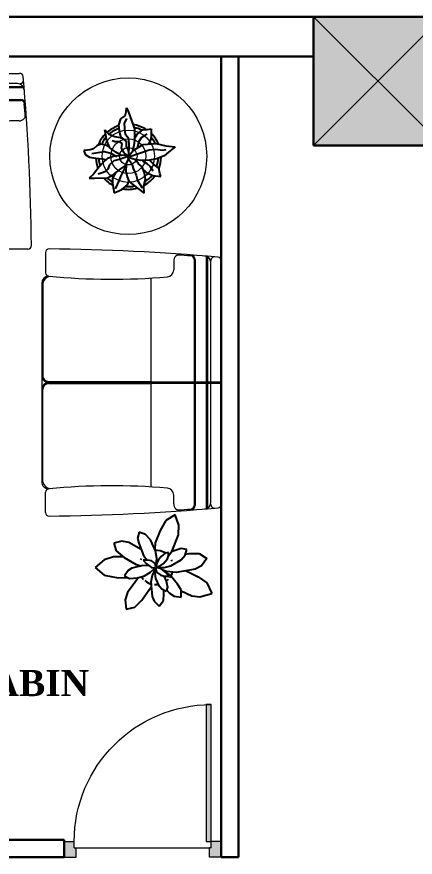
# Model space of a CAD drawing. Header units: inches. Extents: x 327481 to 195042051, y -335014 to 44773228.
# Drawn here: x 372309.8 to 372401.2, y -311127.5 to -310934.4 of the extents above; entities that cross this region are included whole.
import ezdxf

# ---------------------------------------------------------------- set-up
doc = ezdxf.new("R2010")
doc.units = ezdxf.units.IN
doc.header["$MEASUREMENT"] = 0
doc.layers.add('CAY', color=94, linetype='Continuous')
doc.layers.add('center', color=146, linetype='Continuous')
for name, color, linetype, lineweight in [('column 1', 146, 'Continuous', 30), ('DOOR', 47, 'Continuous', 9), ('furniture', 251, 'Continuous', 13), ('TEXT', 7, 'Continuous', 0), ('WALL', 12, 'Continuous', 30)]:
    doc.layers.add(name, color=color, linetype=linetype, lineweight=lineweight)
doc.styles.add('ATT', font='romans.shx')
doc.styles.get("Standard").update_dxf_attribs({"font": 'times.ttf', "height": 12})

# ---------------------------------------------------------------- blocks, each defined once
blk = doc.blocks.new('COLUMN1')
at = {"layer": 'column 1'}
h = blk.add_hatch(color=256, dxfattribs=at)
h.paths.add_polyline_path([(1, 1), (0, 1), (0.5, 0.5)])
h.paths.add_polyline_path([(1, 1), (0.5, 0.5), (1, 0)])
h.paths.add_polyline_path([(0.5, 0.5), (0, 0), (1, 0)])
h.paths.add_polyline_path([(0.5, 0.5), (0, 1), (0, 0)])
at = {"layer": 'column 1', "lineweight": 0, "ltscale": 0.3}
for p, q in [((0, 1), (1, 0)), ((0, 0), (1, 1))]:
    blk.add_line(p, q, dxfattribs=at)
at = {"layer": 'column 1', "ltscale": 0.3}
for p, q in [((1, 1), (0, 1)), ((0, 1), (0, 0)), ((1, 0), (1, 1)), ((0, 0), (1, 0))]:
    blk.add_line(p, q, dxfattribs=at)
blk = doc.blocks.new('RTU')
at = {"layer": 'DOOR'}
for points in [[(2799510.7, -182811.3), (2799510.7, -182874.3), (2799550.7, -182874.3), (2799550.7, -182886.3), (2799610.7, -182886.3), (2799610.7, -182811.3)], [(2798637.3, -183716.3, 0.009156), (2798636.7, -183748.3), (2799510.7, -183748.3), (2799510.7, -183716.3)], [(2799610.7, -183811.3), (2799610.7, -183736.3), (2799550.7, -183736.3), (2799550.7, -183748.3), (2799510.7, -183748.3), (2799510.7, -183811.3)]]:
    blk.add_hatch(color=256, dxfattribs=at).paths.add_polyline_path(points)
at = {"layer": 'DOOR', "ltscale": 300}
for p, q in [((2799510.7, -182811.3), (2799510.7, -182874.3)), ((2799610.7, -182811.3), (2799510.7, -182811.3)), ((2799610.7, -182811.3), (2799610.7, -182886.3)), ((2799550.7, -182874.3), (2799510.7, -182874.3)), ((2799550.7, -182874.3), (2799550.7, -182886.3)), ((2799610.7, -182886.3), (2799550.7, -182886.3)), ((2799550.7, -182886.3), (2799550.7, -183736.3)), ((2798636.7, -183748.3), (2798636.7, -183716.3)), ((2798636.7, -183716.3), (2799510.7, -183716.3)), ((2799510.7, -183748.3), (2798636.7, -183748.3)), ((2799510.7, -183716.3), (2799510.7, -183748.3)), ((2799510.7, -183811.3), (2799510.7, -183748.3)), ((2799550.7, -183748.3), (2799510.7, -183748.3)), ((2799610.7, -183736.3), (2799550.7, -183736.3)), ((2799550.7, -183748.3), (2799550.7, -183736.3)), ((2799610.7, -183811.3), (2799610.7, -183736.3)), ((2799610.7, -183811.3), (2799510.7, -183811.3))]:
    blk.add_line(p, q, dxfattribs=at)
blk.add_arc((2799510.7, -183748.3), 874, 90, 180, dxfattribs=at)
blk = doc.blocks.new('hfj')
at = {"color": 0, "ltscale": 60}
for p, q in [((377614.64, -325417.24), (377670.63, -325417.24)), ((377642.52, -325420.34), (377642.52, -325417.24)), ((377642.76, -325420.34), (377642.76, -325417.24)), ((377670.11, -325419.61), (377614.57, -325419.61)), ((377671.65, -325420.58), (377613.7, -325420.58)), ((377671.45, -325420.34), (377613.82, -325420.34)), ((377642.52, -325423.23), (377642.52, -325420.58)), ((377642.76, -325423.23), (377642.76, -325420.58)), ((377614.36, -325423.23), (377670.91, -325423.23)), ((377614.36, -325423.47), (377670.91, -325423.47)), ((377642.52, -325433.39), (377642.52, -325423.47)), ((377642.76, -325433.39), (377642.76, -325423.47)), ((377614.75, -325428.15), (377616.76, -325428.15)), ((377670.52, -325428.15), (377668.51, -325428.15)), ((377618.64, -325433.39), (377666.64, -325433.39)), ((377642.4, -325456.84), (377642.4, -325433.39)), ((377642.64, -325456.84), (377642.64, -325433.39)), ((377642.87, -325456.84), (377642.87, -325433.39)), ((377612.75, -325457.55), (377617.42, -325457.55)), ((377619.81, -325458.19), (377641.04, -325458.19)), ((377619.81, -325458.43), (377665.47, -325458.43)), ((377665.47, -325458.19), (377644.23, -325458.19)), ((377672.52, -325457.55), (377667.85, -325457.55))]:
    blk.add_line(p, q, dxfattribs=at)
for centre, radius, start, end in [((377614.64, -325418.04), 0.796, 90, 174.8556), ((377670.63, -325418.04), 0.796, 5.1444, 90), ((378085.1, -325460.39), 473.16, 174.8556, 179.5579), ((377615.16, -325421.2), 1.59, 90, 175.232), ((377614.57, -325418.81), 0.796, 174.9493, 270), ((377670.11, -325421.2), 1.59, 4.768, 90), ((377670.7, -325418.81), 0.796, 270, 5.0507), ((377200.17, -325460.39), 473.16, 0.4421, 5.1444), ((377614.36, -325424.27), 1.03, 90, 175.6114), ((377614.36, -325424.27), 0.796, 90, 175.6114), ((377670.91, -325424.27), 1.03, 4.3886, 90), ((377670.91, -325424.27), 0.796, 4.3886, 90), ((378085.1, -325460.39), 472.92, 175.6114, 175.9872), ((377200.17, -325460.39), 472.92, 4.0128, 4.3886), ((377614.75, -325426.56), 1.59, 175.8854, 270), ((377670.52, -325426.56), 1.59, 270, 4.1146), ((377616.76, -325429.74), 1.59, 5.069, 90), ((377668.51, -325429.74), 1.59, 90, 174.931), ((377473.5, -325442.45), 145.41, 354.3567, 5.069), ((377811.77, -325442.45), 145.41, 174.931, 185.6433), ((377620.15, -325456.31), 1.91, 184.8163, 259.7159), ((377665.12, -325456.31), 1.91, 280.2841, 355.1837), ((377612.75, -325456.75), 0.796, 179.5579, 270), ((377617.42, -325456.75), 0.796, 270, 0), ((377619.81, -325456.84), 1.59, 180, 270), ((377641.04, -325456.84), 1.59, 270, 0), ((377641.04, -325456.84), 1.35, 270, 0), ((377644.23, -325456.84), 1.59, 180, 270), ((377644.23, -325456.84), 1.35, 180, 270), ((377665.47, -325456.84), 1.59, 270, 0), ((377667.85, -325456.75), 0.796, 180, 270), ((377672.52, -325456.75), 0.796, 270, 0.4421)]:
    blk.add_arc(centre, radius, start, end, dxfattribs=at)
blk = doc.blocks.new('drgfdh')
at = {"color": 0, "ltscale": 60}
for p, q in [((374368.66, -325481.12), (374401.23, -325481.12)), ((374400.7, -325483.48), (374368.59, -325483.48)), ((374402.25, -325484.46), (374367.71, -325484.46)), ((374402.04, -325484.22), (374367.84, -325484.22)), ((374368.38, -325487.12), (374401.51, -325487.12)), ((374368.38, -325487.36), (374401.51, -325487.36)), ((374368.76, -325492.04), (374370.78, -325492.04)), ((374401.12, -325492.04), (374399.1, -325492.04)), ((374372.66, -325497.29), (374397.22, -325497.29)), ((374366.76, -325521.49), (374371.44, -325521.49)), ((374373.83, -325522.13), (374396.05, -325522.13)), ((374403.12, -325521.49), (374398.44, -325521.49)), ((374373.83, -325522.37), (374396.05, -325522.37))]:
    blk.add_line(p, q, dxfattribs=at)
for centre, radius, start, end in [((374368.66, -325481.92), 0.797, 90, 174.8556), ((374401.23, -325481.92), 0.797, 5.1444, 90), ((374839.93, -325524.34), 473.97, 174.8556, 179.5579), ((374369.18, -325485.08), 1.59, 90, 175.232), ((374368.59, -325482.69), 0.797, 174.9493, 270), ((374400.7, -325485.08), 1.59, 4.768, 90), ((374401.29, -325482.69), 0.797, 270, 5.0507), ((373929.96, -325524.34), 473.97, 0.4421, 5.1444), ((374368.38, -325488.15), 1.04, 90, 175.6114), ((374368.38, -325488.15), 0.797, 90, 175.6114), ((374401.51, -325488.15), 1.04, 4.3886, 90), ((374401.51, -325488.15), 0.797, 4.3886, 90), ((374839.93, -325524.34), 473.73, 175.6114, 175.9872), ((373929.96, -325524.34), 473.73, 4.0128, 4.3886), ((374368.76, -325490.45), 1.59, 175.8854, 270), ((374401.12, -325490.45), 1.59, 270, 4.1146), ((374370.78, -325493.64), 1.59, 5.069, 90), ((374399.1, -325493.64), 1.59, 90, 174.931), ((374227.28, -325506.37), 145.67, 354.3567, 5.069), ((374542.6, -325506.37), 145.67, 174.931, 185.6433), ((374374.16, -325520.29), 1.87, 172.1687, 259.9743), ((374395.72, -325520.29), 1.87, 280.0257, 7.8313), ((374366.76, -325520.69), 0.797, 179.5579, 270), ((374371.44, -325520.69), 0.797, 270, 0), ((374373.83, -325520.78), 1.59, 180, 270), ((374396.05, -325520.78), 1.59, 270, 0), ((374398.44, -325520.69), 0.797, 180, 270), ((374403.12, -325520.69), 0.797, 270, 0.4421)]:
    blk.add_arc(centre, radius, start, end, dxfattribs=at)
blk = doc.blocks.new('standing table')
at = {"layer": 'furniture', "lineweight": 0}
for radius in [18, 6, 4, 2]:
    blk.add_circle((368044.87, -328685.28), radius, dxfattribs=at)
blk = doc.blocks.new('12PPLT12')
at = {"color": 0, "linetype": 'ByBlock'}
for p, q in [((-0.05, 0.632), (-0.034, 0.694)), ((-0.034, 0.694), (-0.032, 0.751)), ((-0.032, 0.751), (-0.002, 0.689)), ((-0.002, 0.689), (0.044, 0.559)), ((-0.148, 0.486), (-0.116, 0.583)), ((-0.116, 0.583), (-0.05, 0.632)), ((-0.064, 0.51), (-0.026, 0.591)), ((0.044, 0.559), (0.09, 0.432)), ((-0.349, 0.334), (-0.362, 0.415)), ((-0.362, 0.415), (-0.303, 0.35)), ((-0.132, 0.367), (-0.148, 0.486)), ((-0.05, 0.38), (-0.064, 0.51)), ((0.09, 0.432), (0.09, 0.339)), ((0.134, 0.347), (0.22, 0.415)), ((0.22, 0.415), (0.291, 0.421)), ((0.291, 0.421), (0.35, 0.429)), ((0.35, 0.429), (0.348, 0.331)), ((-0.332, 0.247), (-0.349, 0.334)), ((-0.303, 0.35), (-0.208, 0.312)), ((-0.208, 0.312), (-0.105, 0.29)), ((-0.108, 0.279), (-0.132, 0.367)), ((-0.105, 0.29), (-0.037, 0.236)), ((-0.043, 0.334), (-0.05, 0.38)), ((0.003, 0.279), (-0.043, 0.334)), ((0.009, 0.169), (0.003, 0.279)), ((0.09, 0.339), (0.09, 0.253)), ((0.093, 0.282), (0.134, 0.347)), ((0.193, 0.293), (0.155, 0.228)), ((0.25, 0.328), (0.193, 0.293)), ((0.28, 0.353), (0.25, 0.328)), ((0.342, 0.266), (0.304, 0.19)), ((0.348, 0.331), (0.342, 0.266)), ((-0.487, 0.171), (-0.536, 0.125)), ((-0.425, 0.193), (-0.487, 0.171)), ((-0.346, 0.179), (-0.425, 0.193)), ((-0.292, 0.149), (-0.346, 0.179)), ((-0.289, 0.136), (-0.332, 0.247)), ((-0.194, 0.074), (-0.289, 0.136)), ((-0.205, 0.231), (-0.251, 0.247)), ((-0.137, 0.231), (-0.205, 0.231)), ((-0.097, 0.204), (-0.137, 0.231)), ((-0.11, 0.133), (-0.097, 0.204)), ((-0.069, 0.06), (-0.11, 0.133)), ((-0.037, 0.236), (-0.034, 0.158)), ((-0.034, 0.158), (-0.007, 0.101)), ((0.006, 0.027), (0.009, 0.169)), ((0.082, 0.174), (0.061, 0.082)), ((0.074, 0.098), (0.223, 0.188)), ((0.09, 0.253), (0.082, 0.174)), ((0.155, 0.228), (0.131, 0.13)), ((0.223, 0.188), (0.421, 0.204)), ((0.421, 0.204), (0.573, 0.171)), ((0.573, 0.171), (0.716, 0.152)), ((0.716, 0.152), (0.613, 0.074)), ((-0.671, 0.098), (-0.687, 0.095)), ((-0.687, 0.095), (-0.666, 0.036)), ((-0.59, 0.109), (-0.671, 0.098)), ((-0.666, 0.036), (-0.601, -0.005)), ((-0.536, 0.125), (-0.59, 0.109)), ((-0.563, 0.052), (-0.441, 0.074)), ((-0.441, 0.074), (-0.373, 0.084)), ((-0.373, 0.084), (-0.27, 0.057)), ((-0.229, 0.003), (-0.324, -0.027)), ((-0.27, 0.057), (-0.186, 0.006)), ((-0.069, 0.027), (-0.229, 0.003)), ((-0.108, 0.019), (-0.194, 0.074)), ((-0.01, 0.003), (-0.121, -0.038)), ((-0.01, 0.014), (-0.069, 0.06)), ((-0.002, 0.006), (-0.069, 0.027)), ((-0.018, -0.008), (0.074, 0.098)), ((-0.01, -0.005), (0.169, 0.055)), ((0.003, 0.017), (-0.01, 0.014)), ((0.003, -0.029), (-0.01, 0.003)), ((-0.007, 0.101), (0.003, 0.017)), ((0.169, 0.055), (0.315, 0.109)), ((0.315, 0.109), (0.413, 0.117)), ((0.413, 0.117), (0.524, 0.101)), ((0.545, 0.017), (0.429, -0.032)), ((0.524, 0.101), (0.578, 0.114)), ((0.613, 0.074), (0.545, 0.017)), ((-0.601, -0.005), (-0.503, -0.021)), ((-0.503, -0.021), (-0.4, -0.032)), ((-0.395, -0.094), (-0.452, -0.152)), ((-0.4, -0.032), (-0.357, -0.04)), ((-0.324, -0.027), (-0.395, -0.094)), ((-0.292, -0.122), (-0.316, -0.187)), ((-0.224, -0.059), (-0.292, -0.122)), ((-0.121, -0.038), (-0.224, -0.059)), ((-0.053, -0.14), (0.003, -0.029)), ((-0.037, -0.122), (-0.04, -0.219)), ((0.082, -0.038), (-0.018, -0.008)), ((-0.007, -0.024), (0.05, -0.105)), ((0.05, -0.105), (0.071, -0.181)), ((0.188, -0.054), (0.082, -0.038)), ((0.112, -0.051), (0.09, -0.043)), ((0.155, -0.108), (0.112, -0.051)), ((0.212, -0.152), (0.155, -0.108)), ((0.323, -0.051), (0.188, -0.054)), ((0.215, -0.062), (0.282, -0.103)), ((0.282, -0.103), (0.334, -0.146)), ((0.429, -0.032), (0.323, -0.051)), ((0.396, -0.124), (0.326, -0.054)), ((0.464, -0.176), (0.396, -0.124)), ((-0.452, -0.152), (-0.536, -0.268)), ((-0.387, -0.241), (-0.465, -0.268)), ((-0.352, -0.227), (-0.387, -0.241)), ((-0.316, -0.187), (-0.352, -0.227)), ((-0.193, -0.236), (-0.244, -0.33)), ((-0.213, -0.263), (-0.135, -0.195)), ((-0.135, -0.195), (-0.053, -0.14)), ((-0.119, -0.304), (-0.04, -0.148)), ((-0.04, -0.219), (-0.021, -0.308)), ((0.071, -0.181), (0.12, -0.282)), ((0.247, -0.246), (0.212, -0.152)), ((0.234, -0.2), (0.277, -0.241)), ((0.261, -0.349), (0.247, -0.246)), ((0.277, -0.241), (0.372, -0.287)), ((0.334, -0.146), (0.372, -0.217)), ((0.48, -0.257), (0.464, -0.176)), ((0.494, -0.301), (0.48, -0.257)), ((-0.536, -0.268), (-0.606, -0.328)), ((-0.606, -0.328), (-0.522, -0.328)), ((-0.522, -0.328), (-0.324, -0.325)), ((-0.324, -0.325), (-0.213, -0.263)), ((-0.244, -0.33), (-0.247, -0.406)), ((-0.199, -0.494), (-0.139, -0.358)), ((-0.139, -0.358), (-0.119, -0.304)), ((-0.021, -0.308), (0.006, -0.376)), ((-0.017, -0.432), (0.003, -0.378)), ((0.006, -0.376), (0.074, -0.428)), ((0.12, -0.282), (0.139, -0.363)), ((0.139, -0.363), (0.212, -0.474)), ((0.236, -0.444), (0.261, -0.349)), ((0.372, -0.287), (0.494, -0.301)), ((-0.247, -0.406), (-0.233, -0.471)), ((-0.233, -0.471), (-0.222, -0.551)), ((-0.148, -0.522), (-0.102, -0.503)), ((-0.102, -0.503), (-0.017, -0.432)), ((0.074, -0.428), (0.158, -0.496)), ((0.158, -0.496), (0.242, -0.561)), ((0.242, -0.561), (0.236, -0.444)), ((-0.222, -0.551), (-0.148, -0.522))]:
    blk.add_line(p, q, dxfattribs=at)
for radius, start, end in [(0.5, 107.123, 130.9816), (0.458, 107.9864, 130.5771), (0.5, 56.9563, 82.295), (0.458, 62.6899, 79.5345), (0.5, 134.8021, 159.1804), (0.458, 138.4756, 155.3347), (0.458, 26.2761, 41.1349), (0.5, 22.9768, 45.8473), (0.5, 182.503, 200.4563), (0.458, 183.2699, 197.4002), (0.458, 340.6559, 357.5057), (0.5, 338.5862, 359.7442), (0.5, 220.6606, 241.3393), (0.458, 225.0835, 237.5023), (0.5, 298.3455, 324.4541), (0.458, 303.3868, 322.0756), (0.5, 259.7038, 286.1281), (0.458, 264.1886, 282.4028)]:
    blk.add_arc((0, 0), radius, start, end, dxfattribs=at)
at = {"color": 0, "linetype": 'ByBlock', "style": 'ATT'}
for tag, p, flags in [('ITEM', (-1, -3.25), 3), ('ROOM_NUMBER', (-1, -4.583), 1)]:
    blk.add_attdef(tag, p, '', height=1, dxfattribs=dict(at, flags=flags))
blk = doc.blocks.new('Archi.Space.tree4542')
at = {"layer": 'CAY'}
for p, q in [((179.506, 63.455), (179.245, 62.994)), ((179.939, 63.706), (179.506, 63.455)), ((180.1, 63.243), (179.939, 63.706)), ((180.08, 62.798), (180.1, 63.243)), ((178.297, 62.914), (178.215, 62.638)), ((178.578, 62.806), (178.297, 62.914)), ((178.802, 62.571), (178.578, 62.806)), ((179.245, 62.994), (179.028, 62.427)), ((179.792, 62.059), (180.08, 62.798)), ((177.496, 62.502), (177.126, 62.415)), ((177.126, 62.415), (177.242, 62.056)), ((177.825, 62.44), (177.496, 62.502)), ((178.378, 62.126), (177.825, 62.44)), ((178.215, 62.638), (178.271, 62.407)), ((178.271, 62.407), (178.482, 61.852)), ((179.032, 62.056), (178.802, 62.571)), ((179.028, 62.427), (179, 62.127)), ((177.242, 62.056), (177.609, 61.753)), ((179.094, 61.714), (179.032, 62.056)), ((179.477, 61.962), (179.301, 61.81)), ((179.631, 61.993), (179.477, 61.962)), ((179.631, 61.831), (179.792, 62.059)), ((179.631, 61.83), (179.631, 61.993)), ((180.212, 62.171), (179.759, 62.012)), ((180.466, 62.118), (180.212, 62.171)), ((180.391, 61.861), (180.466, 62.118)), ((180.404, 61.903), (180.567, 61.935)), ((180.567, 61.935), (181.035, 61.935)), ((181.035, 61.935), (181.388, 61.714)), ((176.691, 61.651), (176.276, 61.295)), ((177.115, 61.789), (176.691, 61.651)), ((177.571, 61.784), (177.115, 61.789)), ((177.609, 61.753), (178.152, 61.441)), ((178.674, 61.639), (178.479, 61.628)), ((178.479, 61.628), (178.609, 61.488)), ((178.482, 61.852), (178.658, 61.638)), ((178.85, 61.609), (178.674, 61.639)), ((178.995, 61.508), (178.85, 61.609)), ((179.036, 61.426), (178.995, 61.508)), ((179.065, 61.426), (179.094, 61.714)), ((179.103, 61.503), (179.074, 61.359)), ((179.167, 61.649), (179.103, 61.503)), ((179.301, 61.81), (179.167, 61.649)), ((179.39, 61.471), (179.578, 61.702)), ((179.578, 61.702), (179.631, 61.83)), ((179.735, 61.38), (180.208, 61.646)), ((180.208, 61.646), (180.391, 61.861)), ((181.388, 61.714), (181.133, 61.379)), ((176.276, 61.295), (176.694, 60.946)), ((177.795, 61.162), (177.615, 60.918)), ((177.96, 61.269), (177.795, 61.162)), ((178.451, 61.388), (177.96, 61.269)), ((178.152, 61.441), (178.389, 61.373)), ((178.738, 61.378), (178.451, 61.388)), ((178.609, 61.488), (178.858, 61.301)), ((178.763, 61.372), (178.738, 61.378)), ((178.815, 61.081), (178.978, 61.244)), ((178.858, 61.301), (178.969, 61.282)), ((178.998, 61.177), (178.882, 60.927)), ((179.007, 61.225), (178.965, 61.231)), ((178.969, 61.282), (179.026, 61.302)), ((178.978, 61.244), (178.978, 61.282)), ((179.065, 61.206), (178.998, 61.177)), ((179.015, 61.184), (179.007, 61.225)), ((179.026, 61.302), (179.036, 61.311)), ((179.026, 61.023), (179.044, 61.197)), ((179.046, 61.34), (179.036, 61.426)), ((179.036, 61.311), (179.046, 61.34)), ((179.038, 61.405), (179.065, 61.426)), ((179.074, 61.282), (179.055, 61.234)), ((179.055, 61.234), (179.074, 61.148)), ((179.074, 61.359), (179.084, 61.34)), ((179.142, 61.292), (179.074, 61.282)), ((179.074, 61.148), (179.125, 61.057)), ((179.084, 61.34), (179.113, 61.33)), ((179.113, 61.33), (179.247, 61.369)), ((179.128, 61.335), (179.161, 61.302)), ((179.29, 61.243), (179.142, 61.292)), ((179.161, 61.302), (179.43, 61.302)), ((179.247, 61.369), (179.39, 61.471)), ((179.525, 61.055), (179.29, 61.243)), ((179.545, 61.119), (179.364, 61.183)), ((179.42, 61.148), (179.398, 61.156)), ((179.7, 60.952), (179.42, 61.148)), ((179.43, 61.302), (179.735, 61.38)), ((179.976, 61.074), (179.545, 61.119)), ((180.846, 61.219), (179.976, 61.074)), ((180.441, 61.152), (180.985, 60.878)), ((181.133, 61.379), (180.846, 61.219)), ((176.694, 60.946), (177.332, 60.834)), ((177.332, 60.834), (177.769, 60.841)), ((177.615, 60.918), (177.847, 60.802)), ((178.26, 60.845), (177.758, 60.155)), ((177.847, 60.802), (178.22, 60.834)), ((178.22, 60.834), (178.536, 60.926)), ((178.536, 60.926), (178.815, 61.081)), ((178.882, 60.927), (178.818, 60.623)), ((179.056, 60.803), (179.026, 61.023)), ((179.214, 60.432), (179.056, 60.803)), ((179.125, 61.057), (179.275, 60.948)), ((179.275, 60.948), (179.449, 60.908)), ((179.411, 60.917), (179.523, 60.68)), ((179.449, 60.908), (179.65, 60.908)), ((179.65, 60.908), (179.525, 61.055)), ((180.041, 60.543), (179.7, 60.952)), ((180.985, 60.878), (181.385, 60.595)), ((178.408, 59.8), (178.839, 60.411)), ((178.818, 60.623), (178.883, 59.97)), ((179.319, 60.311), (179.214, 60.432)), ((179.523, 60.68), (179.581, 60.408)), ((179.581, 60.408), (179.526, 60.207)), ((180.207, 60.271), (180.041, 60.543)), ((181.385, 60.595), (181.606, 60.108)), ((177.758, 60.155), (177.645, 59.816)), ((178.883, 59.97), (178.968, 59.755)), ((179.526, 60.207), (179.319, 60.311)), ((179.401, 59.785), (179.423, 60.092)), ((179.423, 60.092), (179.412, 60.264)), ((179.545, 60.276), (179.675, 60.121)), ((179.675, 60.121), (179.886, 59.986)), ((179.886, 59.986), (180.207, 59.938)), ((180.207, 59.938), (180.207, 60.271)), ((180.207, 60.23), (180.702, 60.004)), ((180.702, 60.004), (181.061, 59.954)), ((181.061, 59.954), (181.606, 60.108)), ((177.645, 59.816), (177.692, 59.391)), ((178.095, 59.487), (178.408, 59.8)), ((178.968, 59.755), (179.209, 59.526)), ((179.209, 59.526), (179.401, 59.785)), ((177.692, 59.391), (178.095, 59.487))]:
    blk.add_line(p, q, dxfattribs=at)
for start, end in [(57.1582, 93.2041), (149.2581, 153.7532), (21.2653, 25.7604), (172.4345, 176.9296), (212.1423, 223.5771), (306.6551, 316.418), (323.0282, 344.4965), (229.8179, 257.6637), (265.2848, 278.7499)]:
    blk.add_arc((179.055, 61.302), 0.787, start, end, dxfattribs=at)

msp = doc.modelspace()

# ---------------------------------------------------------------- linework, layer by layer
at = {"layer": 'WALL'}
for p, q in [((372377.815, -310934.424), (372306.532, -310934.424)), ((372377.815, -310943.522), (372377.815, -310934.424)), ((372377.815, -310943.522), (372306.532, -310943.522)), ((372356.659, -310943.522), (372356.659, -311127.522)), ((372360.659, -310943.522), (372360.659, -311127.522)), ((372320.659, -311123.522), (372176.659, -311123.522)), ((372320.659, -311127.522), (372320.659, -311123.522)), ((372320.659, -311127.522), (372172.659, -311127.522)), ((372360.659, -311127.522), (372356.659, -311127.522))]:
    msp.add_line(p, q, dxfattribs=at)

# ---------------------------------------------------------------- block references
at = {"xscale": 5.023726289614429, "yscale": 5.023726289614429, "zscale": 5.023726289614429}
msp.add_blockref('Archi.Space.tree4542', (371442.153, -311368.913), dxfattribs=at)
at = {"layer": 'CAY', "xscale": 14.9469131396474, "yscale": 14.9469131396474, "zscale": 14.9469131396474}
msp.add_blockref('12PPLT12', (372335.39, -310966.599), dxfattribs=at)
at = {"layer": 'center', "xscale": 29.5434782608645, "yscale": 29.5434782608645, "zscale": 39.3913043478359, "rotation": 90}
msp.add_blockref('COLUMN1', (372407.358, -310963.967), dxfattribs=at)
at = {"layer": 'DOOR', "xscale": -0.03599999996367842, "yscale": 0.03599999996367842, "zscale": 0.03599999995395007, "rotation": 90}
msp.add_blockref('RTU', (365739.453, -210341.537), dxfattribs=at)
at = {"layer": 'furniture', "lineweight": 0}
for name, p in [('drgfdh', (-2090.814, 14533.707)), ('standing table', (4290.469, 17718.818))]:
    msp.add_blockref(name, p, dxfattribs=at)
at = {"layer": 'furniture', "lineweight": 0, "rotation": 270}
msp.add_blockref('hfj', (697773.903, 66624.185), dxfattribs=at)

# ---------------------------------------------------------------- texts
at = {"layer": 'TEXT', "color": 0, "insert": (372190.846, -311074.508), "char_height": 6, "width": 143.37539, "attachment_point": 1}
msp.add_mtext("{\\fTimes New Roman|b1|i0|c0|p18;\\W8.6679;   \\W1;15'X15'\\P{\\W4.92375; }DEPARTMENT HEAD CABIN}", dxfattribs=at)

doc.saveas('drawing.dxf')
